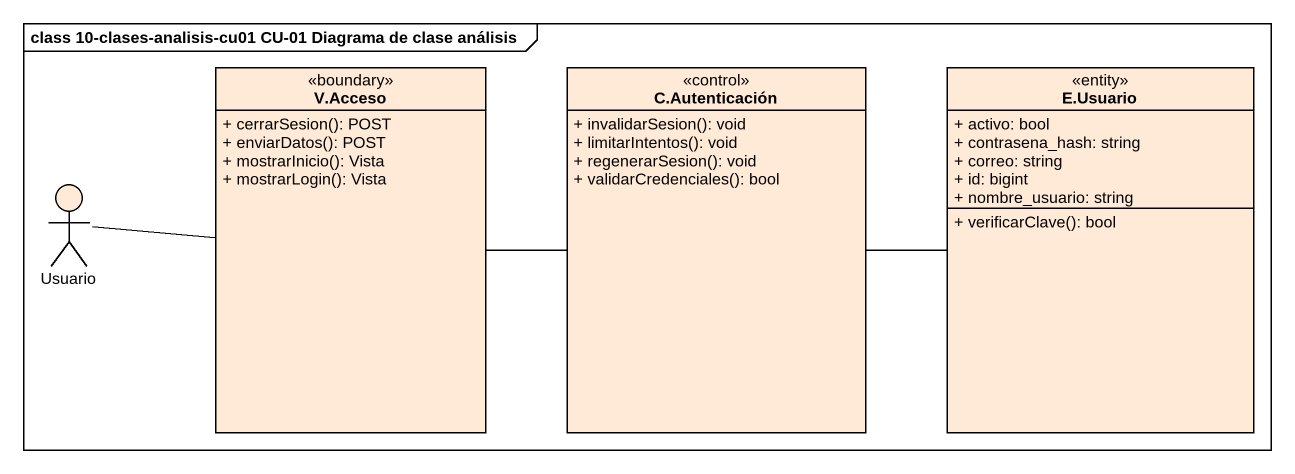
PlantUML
@startuml
mainframe class 10-clases-analisis-cu01 CU-01 Diagrama de clase análisis
allowmixing
hide circle
hide empty members
skinparam classAttributeIconSize 0
class "V.Acceso" as V_Acceso <<boundary>> #FFEAD7 {
  + cerrarSesion(): POST
  + enviarDatos(): POST
  + mostrarInicio(): Vista
  + mostrarLogin(): Vista
}
class "C.Autenticación" as C_Autenticación <<control>> #FFEAD7 {
  + invalidarSesion(): void
  + limitarIntentos(): void
  + regenerarSesion(): void
  + validarCredenciales(): bool
}
class "E.Usuario" as E_Usuario <<entity>> #FFEAD7 {
  + activo: bool
  + contrasena_hash: string
  + correo: string
  + id: bigint
  + nombre_usuario: string
  + verificarClave(): bool
}
actor Usuario #FFEAD7
V_Acceso -right- C_Autenticación
C_Autenticación -right- E_Usuario
Usuario -right- V_Acceso
@enduml
